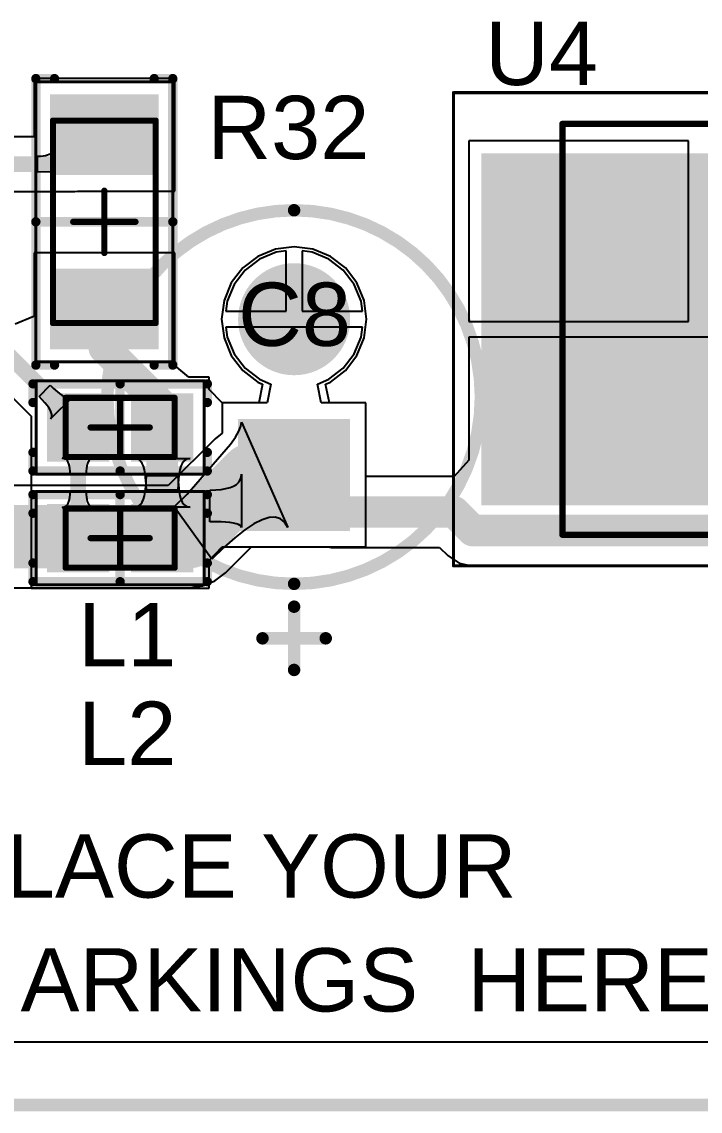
# Model space of a CAD drawing. Header units: inches. Extents: x -0.14 to 3.29, y -0.08 to 7.88.
# Drawn here: x 0.718 to 1.147, y -0.004 to 0.685 of the extents above; entities that cross this region are included whole.
import ezdxf

# ---------------------------------------------------------------- set-up
doc = ezdxf.new("R2010")
doc.units = ezdxf.units.IN
doc.header["$MEASUREMENT"] = 0
for name, color, linetype in [('Board outline', 6, 'Continuous'), ('Bottom Layer', 5, 'Continuous'), ('Bottom Solder', 6, 'Continuous'), ('Multi-Layer', 9, 'Continuous'), ('Pad Holes', 156, 'Continuous'), ('PCBM Notes', 216, 'Continuous'), ('Top 3D Body', 56, 'Continuous'), ('Top Courtyard', 56, 'Continuous'), ('Top Layer', 1, 'Continuous'), ('Top Overlay', 2, 'Continuous'), ('Top Paste', 8, 'Continuous'), ('Top Solder', 216, 'Continuous')]:
    doc.layers.add(name, color=color, linetype=linetype)
doc.styles.add('Arial', font='', dxfattribs={"height": 0.2})
doc.styles.get('Arial').set_extended_font_data('Arial')

# ---------------------------------------------------------------- blocks, each defined once
blk = doc.blocks.new('FER_0603_1608_241')
at = {"layer": 'Top Layer'}
for points in [[(-0.04429, -0.01968), (-0.04429, 0.01969), (-0.00886, 0.01969), (-0.00886, -0.01968)], [(0.00886, -0.01968), (0.00886, 0.01969), (0.04429, 0.01969), (0.04429, -0.01968)]]:
    blk.add_hatch(color=1, dxfattribs=at).paths.add_polyline_path(points)
at = {"layer": 'Top Paste'}
for points in [[(-0.04429, -0.01968), (-0.04429, 0.01969), (-0.00886, 0.01969), (-0.00886, -0.01968)], [(0.00886, -0.01968), (0.00886, 0.01969), (0.04429, 0.01969), (0.04429, -0.01968)]]:
    blk.add_hatch(color=8, dxfattribs=at).paths.add_polyline_path(points)
at = {"layer": 'Top Solder'}
for points in [[(-0.04626, -0.02165), (-0.04626, 0.02165), (-0.00689, 0.02165), (-0.00689, -0.02165)], [(0.00689, -0.02165), (0.00689, 0.02165), (0.04626, 0.02165), (0.04626, -0.02165)]]:
    blk.add_hatch(color=216, dxfattribs=at).paths.add_polyline_path(points)
at = {"layer": 'Top 3D Body'}
for points in [[(-0.03445, 0.0187, 0.00394, 0.00394, 0), (0.03445, 0.0187, 0.00394, 0.00394, 0)], [(-0.03445, -0.0187, 0.00394, 0.00394, 0), (-0.03445, 0.0187, 0.00394, 0.00394, 0)], [(0.03445, -0.0187, 0.00394, 0.00394, 0), (0.03445, 0.0187, 0.00394, 0.00394, 0)], [(-0.03445, -0.0187, 0.00394, 0.00394, 0), (0.03445, -0.0187, 0.00394, 0.00394, 0)]]:
    blk.add_lwpolyline(points, format="xyseb", dxfattribs=at)
for points in [[(-0.03543, 0.0187, 0.00197, 0.00197, 1), (-0.03346, 0.0187, 0.00197, 0.00197, 1)], [(-0.03543, 0.0187, 0.00197, 0.00197, 1), (-0.03346, 0.0187, 0.00197, 0.00197, 1)], [(0.03346, 0.0187, 0.00197, 0.00197, 1), (0.03543, 0.0187, 0.00197, 0.00197, 1)], [(0.03346, 0.0187, 0.00197, 0.00197, 1), (0.03543, 0.0187, 0.00197, 0.00197, 1)], [(-0.03543, -0.0187, 0.00197, 0.00197, 1), (-0.03346, -0.0187, 0.00197, 0.00197, 1)], [(-0.03543, -0.0187, 0.00197, 0.00197, 1), (-0.03346, -0.0187, 0.00197, 0.00197, 1)], [(0.03346, -0.0187, 0.00197, 0.00197, 1), (0.03543, -0.0187, 0.00197, 0.00197, 1)], [(0.03346, -0.0187, 0.00197, 0.00197, 1), (0.03543, -0.0187, 0.00197, 0.00197, 1)]]:
    blk.add_lwpolyline(points, format="xyseb", close=True, dxfattribs=at)
at = {"layer": 'Top Courtyard'}
for points in [[(-0.05315, 0.02953, 0.00197, 0.00197, 0), (0.05315, 0.02953, 0.00197, 0.00197, 0)], [(-0.05315, -0.02953, 0.00197, 0.00197, 0), (-0.05315, 0.02953, 0.00197, 0.00197, 0)], [(0.05315, -0.02953, 0.00197, 0.00197, 0), (0.05315, 0.02953, 0.00197, 0.00197, 0)], [(0, -0.0187, 0.00394, 0.00394, 0), (0, 0.0187, 0.00394, 0.00394, 0)], [(-0.0187, 0, 0.00394, 0.00394, 0), (0.0187, 0, 0.00394, 0.00394, 0)], [(-0.05315, -0.02953, 0.00197, 0.00197, 0), (0.05315, -0.02953, 0.00197, 0.00197, 0)]]:
    blk.add_lwpolyline(points, format="xyseb", dxfattribs=at)
for points in [[(-0.05364, 0.02953, 0.000984, 0.000984, 1), (-0.05266, 0.02953, 0.000984, 0.000984, 1)], [(-0.05364, 0.02953, 0.000984, 0.000984, 1), (-0.05266, 0.02953, 0.000984, 0.000984, 1)], [(0.05266, 0.02953, 0.000984, 0.000984, 1), (0.05364, 0.02953, 0.000984, 0.000984, 1)], [(0.05266, 0.02953, 0.000984, 0.000984, 1), (0.05364, 0.02953, 0.000984, 0.000984, 1)], [(-0.00098, 0.0187, 0.00197, 0.00197, 1), (0.00098, 0.0187, 0.00197, 0.00197, 1)], [(-0.01968, 0, 0.00197, 0.00197, 1), (-0.01772, 0, 0.00197, 0.00197, 1)], [(0.01772, 0, 0.00197, 0.00197, 1), (0.01968, 0, 0.00197, 0.00197, 1)], [(-0.00098, -0.0187, 0.00197, 0.00197, 1), (0.00098, -0.0187, 0.00197, 0.00197, 1)], [(-0.05364, -0.02953, 0.000984, 0.000984, 1), (-0.05266, -0.02953, 0.000984, 0.000984, 1)], [(-0.05364, -0.02953, 0.000984, 0.000984, 1), (-0.05266, -0.02953, 0.000984, 0.000984, 1)], [(0.05266, -0.02953, 0.000984, 0.000984, 1), (0.05364, -0.02953, 0.000984, 0.000984, 1)], [(0.05266, -0.02953, 0.000984, 0.000984, 1), (0.05364, -0.02953, 0.000984, 0.000984, 1)]]:
    blk.add_lwpolyline(points, format="xyseb", close=True, dxfattribs=at)
at = {"layer": 'Top Overlay'}
for points in [[(-0.05512, 0.01575, 0.00591, 0.00591, 0), (-0.05512, 0.02756, 0.00591, 0.00591, 0)], [(-0.05512, 0.02756, 0.00591, 0.00591, 0), (0.05512, 0.02756, 0.00591, 0.00591, 0)], [(0, -0.02756, 0.00591, 0.00591, 0), (0, 0.02756, 0.00591, 0.00591, 0)], [(0.05512, 0.01575, 0.00591, 0.00591, 0), (0.05512, 0.02756, 0.00591, 0.00591, 0)], [(-0.05512, -0.02756, 0.00591, 0.00591, 0), (-0.05512, -0.01575, 0.00591, 0.00591, 0)], [(0.05512, -0.02756, 0.00591, 0.00591, 0), (0.05512, -0.01575, 0.00591, 0.00591, 0)], [(-0.05512, -0.02756, 0.00591, 0.00591, 0), (0.05512, -0.02756, 0.00591, 0.00591, 0)]]:
    blk.add_lwpolyline(points, format="xyseb", dxfattribs=at)
for points in [[(-0.05659, 0.02756, 0.00295, 0.00295, 1), (-0.05364, 0.02756, 0.00295, 0.00295, 1)], [(-0.05659, 0.02756, 0.00295, 0.00295, 1), (-0.05364, 0.02756, 0.00295, 0.00295, 1)], [(-0.00148, 0.02756, 0.00295, 0.00295, 1), (0.00148, 0.02756, 0.00295, 0.00295, 1)], [(0.05364, 0.02756, 0.00295, 0.00295, 1), (0.05659, 0.02756, 0.00295, 0.00295, 1)], [(0.05364, 0.02756, 0.00295, 0.00295, 1), (0.05659, 0.02756, 0.00295, 0.00295, 1)], [(-0.05659, 0.01575, 0.00295, 0.00295, 1), (-0.05364, 0.01575, 0.00295, 0.00295, 1)], [(0.05364, 0.01575, 0.00295, 0.00295, 1), (0.05659, 0.01575, 0.00295, 0.00295, 1)], [(-0.05659, -0.01575, 0.00295, 0.00295, 1), (-0.05364, -0.01575, 0.00295, 0.00295, 1)], [(0.05364, -0.01575, 0.00295, 0.00295, 1), (0.05659, -0.01575, 0.00295, 0.00295, 1)], [(-0.05659, -0.02756, 0.00295, 0.00295, 1), (-0.05364, -0.02756, 0.00295, 0.00295, 1)], [(-0.05659, -0.02756, 0.00295, 0.00295, 1), (-0.05364, -0.02756, 0.00295, 0.00295, 1)], [(-0.00148, -0.02756, 0.00295, 0.00295, 1), (0.00148, -0.02756, 0.00295, 0.00295, 1)], [(0.05364, -0.02756, 0.00295, 0.00295, 1), (0.05659, -0.02756, 0.00295, 0.00295, 1)], [(0.05364, -0.02756, 0.00295, 0.00295, 1), (0.05659, -0.02756, 0.00295, 0.00295, 1)]]:
    blk.add_lwpolyline(points, format="xyseb", close=True, dxfattribs=at)
blk = doc.blocks.new('4BDA507D_BB70_4009_B963_85AD90086B51_245')
at = {"layer": 'Top Layer'}
for points in [[(-0.21654, 0.07008), (-0.21654, 0.10945), (-0.12205, 0.10945), (-0.12205, 0.07008)], [(-0.05118, -0.10925), (-0.05118, 0.10925), (0.21653, 0.10925), (0.21653, -0.10925)], [(-0.21654, -0.10945), (-0.21654, -0.07008), (-0.12205, -0.07008), (-0.12205, -0.10945)]]:
    blk.add_hatch(color=1, dxfattribs=at).paths.add_polyline_path(points)
at = {"layer": 'Top Paste'}
for points in [[(-0.21654, 0.07008), (-0.21654, 0.10945), (-0.12205, 0.10945), (-0.12205, 0.07008)], [(-0.05118, -0.10925), (-0.05118, 0.10925), (0.21653, 0.10925), (0.21653, -0.10925)], [(-0.21654, -0.10945), (-0.21654, -0.07008), (-0.12205, -0.07008), (-0.12205, -0.10945)]]:
    blk.add_hatch(color=8, dxfattribs=at).paths.add_polyline_path(points)
at = {"layer": 'Top Solder'}
for points in [[(-0.2185, 0.06811), (-0.2185, 0.11142), (-0.12008, 0.11142), (-0.12008, 0.06811)], [(-0.05315, -0.11122), (-0.05315, 0.11122), (0.2185, 0.11122), (0.2185, -0.11122)], [(-0.2185, -0.11142), (-0.2185, -0.06811), (-0.12008, -0.06811), (-0.12008, -0.11142)]]:
    blk.add_hatch(color=216, dxfattribs=at).paths.add_polyline_path(points)
at = {"layer": 'Top 3D Body'}
for points in [[(0.16732, 0.12992, 0.00394, 0.00394, 0), (-0.07677, 0.12992, 0.00394, 0.00394, 0)], [(-0.07677, 0.12992, 0.00394, 0.00394, 0), (-0.07677, -0.12992, 0.00394, 0.00394, 0)], [(0.16732, 0.12992, 0.00394, 0.00394, 0), (0.16732, -0.12992, 0.00394, 0.00394, 0)], [(0.16732, -0.12992, 0.00394, 0.00394, 0), (-0.07677, -0.12992, 0.00394, 0.00394, 0)]]:
    blk.add_lwpolyline(points, format="xyseb", dxfattribs=at)
for points in [[(-0.07776, 0.12992, 0.00197, 0.00197, 1), (-0.07579, 0.12992, 0.00197, 0.00197, 1)], [(-0.07776, 0.12992, 0.00197, 0.00197, 1), (-0.07579, 0.12992, 0.00197, 0.00197, 1)], [(0.16634, 0.12992, 0.00197, 0.00197, 1), (0.16831, 0.12992, 0.00197, 0.00197, 1)], [(0.16634, 0.12992, 0.00197, 0.00197, 1), (0.16831, 0.12992, 0.00197, 0.00197, 1)], [(-0.07776, -0.12992, 0.00197, 0.00197, 1), (-0.07579, -0.12992, 0.00197, 0.00197, 1)], [(-0.07776, -0.12992, 0.00197, 0.00197, 1), (-0.07579, -0.12992, 0.00197, 0.00197, 1)], [(0.16634, -0.12992, 0.00197, 0.00197, 1), (0.16831, -0.12992, 0.00197, 0.00197, 1)], [(0.16634, -0.12992, 0.00197, 0.00197, 1), (0.16831, -0.12992, 0.00197, 0.00197, 1)]]:
    blk.add_lwpolyline(points, format="xyseb", close=True, dxfattribs=at)
at = {"layer": 'Top Courtyard'}
for points in [[(0.23622, 0.14961, 0.00197, 0.00197, 0), (-0.23622, 0.14961, 0.00197, 0.00197, 0)], [(-0.23622, 0.14961, 0.00197, 0.00197, 0), (-0.23622, -0.14961, 0.00197, 0.00197, 0)], [(0.23622, 0.14961, 0.00197, 0.00197, 0), (0.23622, -0.14961, 0.00197, 0.00197, 0)], [(0, 0.01968, 0.00394, 0.00394, 0), (0, -0.01969, 0.00394, 0.00394, 0)], [(0.01968, 0, 0.00394, 0.00394, 0), (-0.01969, 0, 0.00394, 0.00394, 0)], [(0.23622, -0.14961, 0.00197, 0.00197, 0), (-0.23622, -0.14961, 0.00197, 0.00197, 0)]]:
    blk.add_lwpolyline(points, format="xyseb", dxfattribs=at)
for points in [[(-0.23671, 0.14961, 0.000984, 0.000984, 1), (-0.23573, 0.14961, 0.000984, 0.000984, 1)], [(-0.23671, 0.14961, 0.000984, 0.000984, 1), (-0.23573, 0.14961, 0.000984, 0.000984, 1)], [(0.23573, 0.14961, 0.000984, 0.000984, 1), (0.23671, 0.14961, 0.000984, 0.000984, 1)], [(0.23573, 0.14961, 0.000984, 0.000984, 1), (0.23671, 0.14961, 0.000984, 0.000984, 1)], [(-0.00098, 0.01968, 0.00197, 0.00197, 1), (0.00098, 0.01968, 0.00197, 0.00197, 1)], [(-0.02067, 0, 0.00197, 0.00197, 1), (-0.0187, 0, 0.00197, 0.00197, 1)], [(0.0187, 0, 0.00197, 0.00197, 1), (0.02067, 0, 0.00197, 0.00197, 1)], [(-0.00098, -0.01969, 0.00197, 0.00197, 1), (0.00098, -0.01969, 0.00197, 0.00197, 1)], [(-0.23671, -0.14961, 0.000984, 0.000984, 1), (-0.23573, -0.14961, 0.000984, 0.000984, 1)], [(-0.23671, -0.14961, 0.000984, 0.000984, 1), (-0.23573, -0.14961, 0.000984, 0.000984, 1)], [(0.23573, -0.14961, 0.000984, 0.000984, 1), (0.23671, -0.14961, 0.000984, 0.000984, 1)], [(0.23573, -0.14961, 0.000984, 0.000984, 1), (0.23671, -0.14961, 0.000984, 0.000984, 1)]]:
    blk.add_lwpolyline(points, format="xyseb", close=True, dxfattribs=at)
at = {"layer": 'Top Overlay'}
for points in [[(-0.16437, 0.1311, 0.00984, 0.00984, 1), (-0.17421, 0.1311, 0.00984, 0.00984, 1)], [(-0.17667, 0.1311, 0.00492, 0.00492, 1), (-0.17175, 0.1311, 0.00492, 0.00492, 1)], [(-0.16683, 0.1311, 0.00492, 0.00492, 1), (-0.16191, 0.1311, 0.00492, 0.00492, 1)], [(-0.07874, 0.12992, 0.00394, 0.00394, 1), (-0.0748, 0.12992, 0.00394, 0.00394, 1)], [(-0.07874, 0.12992, 0.00394, 0.00394, 1), (-0.0748, 0.12992, 0.00394, 0.00394, 1)], [(-0.0689, 0.12992, 0.00394, 0.00394, 1), (-0.06496, 0.12992, 0.00394, 0.00394, 1)], [(-0.07874, -0.12992, 0.00394, 0.00394, 1), (-0.0748, -0.12992, 0.00394, 0.00394, 1)], [(-0.07874, -0.12992, 0.00394, 0.00394, 1), (-0.0748, -0.12992, 0.00394, 0.00394, 1)], [(-0.0689, -0.12992, 0.00394, 0.00394, 1), (-0.06496, -0.12992, 0.00394, 0.00394, 1)]]:
    blk.add_lwpolyline(points, format="xyseb", close=True, dxfattribs=at)
for points in [[(-0.07677, 0.12992, 0.00787, 0.00787, 0), (-0.07677, -0.12992, 0.00787, 0.00787, 0)], [(-0.06693, 0.12992, 0.00787, 0.00787, 0), (-0.07677, 0.12992, 0.00787, 0.00787, 0)], [(-0.06693, -0.12992, 0.00787, 0.00787, 0), (-0.07677, -0.12992, 0.00787, 0.00787, 0)]]:
    blk.add_lwpolyline(points, format="xyseb", dxfattribs=at)
blk = doc.blocks.new('RES_1206_3216_260')
at = {"layer": 'Top Layer'}
for points in [[(-0.07874, -0.03248), (-0.07874, 0.03248), (-0.03149, 0.03248), (-0.03149, -0.03248)], [(0.0315, -0.03248), (0.0315, 0.03248), (0.07874, 0.03248), (0.07874, -0.03248)]]:
    blk.add_hatch(color=1, dxfattribs=at).paths.add_polyline_path(points)
at = {"layer": 'Top Paste'}
for points in [[(-0.07874, -0.03248), (-0.07874, 0.03248), (-0.03149, 0.03248), (-0.03149, -0.03248)], [(0.0315, -0.03248), (0.0315, 0.03248), (0.07874, 0.03248), (0.07874, -0.03248)]]:
    blk.add_hatch(color=8, dxfattribs=at).paths.add_polyline_path(points)
at = {"layer": 'Top Solder'}
for points in [[(-0.08071, -0.03445), (-0.08071, 0.03445), (-0.02953, 0.03445), (-0.02953, -0.03445)], [(0.02953, -0.03445), (0.02953, 0.03445), (0.08071, 0.03445), (0.08071, -0.03445)]]:
    blk.add_hatch(color=216, dxfattribs=at).paths.add_polyline_path(points)
at = {"layer": 'Top 3D Body'}
for points in [[(0.06398, 0.03248, 0.00394, 0.00394, 0), (-0.06397, 0.03248, 0.00394, 0.00394, 0)], [(-0.06397, -0.03248, 0.00394, 0.00394, 0), (-0.06397, 0.03248, 0.00394, 0.00394, 0)], [(0.06398, -0.03248, 0.00394, 0.00394, 0), (0.06398, 0.03248, 0.00394, 0.00394, 0)], [(0.06398, -0.03248, 0.00394, 0.00394, 0), (-0.06397, -0.03248, 0.00394, 0.00394, 0)]]:
    blk.add_lwpolyline(points, format="xyseb", dxfattribs=at)
for points in [[(-0.06496, 0.03248, 0.00197, 0.00197, 1), (-0.06299, 0.03248, 0.00197, 0.00197, 1)], [(-0.06496, 0.03248, 0.00197, 0.00197, 1), (-0.06299, 0.03248, 0.00197, 0.00197, 1)], [(0.06299, 0.03248, 0.00197, 0.00197, 1), (0.06496, 0.03248, 0.00197, 0.00197, 1)], [(0.06299, 0.03248, 0.00197, 0.00197, 1), (0.06496, 0.03248, 0.00197, 0.00197, 1)], [(-0.06496, -0.03248, 0.00197, 0.00197, 1), (-0.06299, -0.03248, 0.00197, 0.00197, 1)], [(-0.06496, -0.03248, 0.00197, 0.00197, 1), (-0.06299, -0.03248, 0.00197, 0.00197, 1)], [(0.06299, -0.03248, 0.00197, 0.00197, 1), (0.06496, -0.03248, 0.00197, 0.00197, 1)], [(0.06299, -0.03248, 0.00197, 0.00197, 1), (0.06496, -0.03248, 0.00197, 0.00197, 1)]]:
    blk.add_lwpolyline(points, format="xyseb", close=True, dxfattribs=at)
at = {"layer": 'Top Courtyard'}
for points in [[(0.08858, 0.04331, 0.00197, 0.00197, 0), (-0.08858, 0.04331, 0.00197, 0.00197, 0)], [(-0.08858, -0.04331, 0.00197, 0.00197, 0), (-0.08858, 0.04331, 0.00197, 0.00197, 0)], [(0.08858, -0.04331, 0.00197, 0.00197, 0), (0.08858, 0.04331, 0.00197, 0.00197, 0)], [(0, -0.01969, 0.00394, 0.00394, 0), (0, 0.01969, 0.00394, 0.00394, 0)], [(0.01969, 0, 0.00394, 0.00394, 0), (-0.01968, 0, 0.00394, 0.00394, 0)], [(0.08858, -0.04331, 0.00197, 0.00197, 0), (-0.08858, -0.04331, 0.00197, 0.00197, 0)]]:
    blk.add_lwpolyline(points, format="xyseb", dxfattribs=at)
for points in [[(-0.08907, 0.04331, 0.000984, 0.000984, 1), (-0.08809, 0.04331, 0.000984, 0.000984, 1)], [(-0.08907, 0.04331, 0.000984, 0.000984, 1), (-0.08809, 0.04331, 0.000984, 0.000984, 1)], [(0.08809, 0.04331, 0.000984, 0.000984, 1), (0.08908, 0.04331, 0.000984, 0.000984, 1)], [(0.08809, 0.04331, 0.000984, 0.000984, 1), (0.08908, 0.04331, 0.000984, 0.000984, 1)], [(-0.00098, 0.01969, 0.00197, 0.00197, 1), (0.00099, 0.01969, 0.00197, 0.00197, 1)], [(-0.02067, 0, 0.00197, 0.00197, 1), (-0.0187, 0, 0.00197, 0.00197, 1)], [(0.0187, 0, 0.00197, 0.00197, 1), (0.02067, 0, 0.00197, 0.00197, 1)], [(-0.00098, -0.01969, 0.00197, 0.00197, 1), (0.00099, -0.01969, 0.00197, 0.00197, 1)], [(-0.08907, -0.04331, 0.000984, 0.000984, 1), (-0.08809, -0.04331, 0.000984, 0.000984, 1)], [(-0.08907, -0.04331, 0.000984, 0.000984, 1), (-0.08809, -0.04331, 0.000984, 0.000984, 1)], [(0.08809, -0.04331, 0.000984, 0.000984, 1), (0.08908, -0.04331, 0.000984, 0.000984, 1)], [(0.08809, -0.04331, 0.000984, 0.000984, 1), (0.08908, -0.04331, 0.000984, 0.000984, 1)]]:
    blk.add_lwpolyline(points, format="xyseb", close=True, dxfattribs=at)
at = {"layer": 'Top Overlay'}
for points in [[(0.09055, 0.04331, 0.00591, 0.00591, 0), (-0.09055, 0.04331, 0.00591, 0.00591, 0)], [(-0.09055, 0.0315, 0.00591, 0.00591, 0), (-0.09055, 0.04331, 0.00591, 0.00591, 0)], [(0, -0.04331, 0.00591, 0.00591, 0), (0, 0.04331, 0.00591, 0.00591, 0)], [(0.09055, 0.0315, 0.00591, 0.00591, 0), (0.09055, 0.04331, 0.00591, 0.00591, 0)], [(-0.09055, -0.04331, 0.00591, 0.00591, 0), (-0.09055, -0.0315, 0.00591, 0.00591, 0)], [(0.09055, -0.04331, 0.00591, 0.00591, 0), (0.09055, -0.0315, 0.00591, 0.00591, 0)], [(0.09055, -0.04331, 0.00591, 0.00591, 0), (-0.09055, -0.04331, 0.00591, 0.00591, 0)]]:
    blk.add_lwpolyline(points, format="xyseb", dxfattribs=at)
for points in [[(-0.09203, 0.04331, 0.00295, 0.00295, 1), (-0.08907, 0.04331, 0.00295, 0.00295, 1)], [(-0.09203, 0.04331, 0.00295, 0.00295, 1), (-0.08907, 0.04331, 0.00295, 0.00295, 1)], [(-0.00148, 0.04331, 0.00295, 0.00295, 1), (0.00148, 0.04331, 0.00295, 0.00295, 1)], [(0.08908, 0.04331, 0.00295, 0.00295, 1), (0.09203, 0.04331, 0.00295, 0.00295, 1)], [(0.08908, 0.04331, 0.00295, 0.00295, 1), (0.09203, 0.04331, 0.00295, 0.00295, 1)], [(-0.09203, 0.0315, 0.00295, 0.00295, 1), (-0.08907, 0.0315, 0.00295, 0.00295, 1)], [(0.08908, 0.0315, 0.00295, 0.00295, 1), (0.09203, 0.0315, 0.00295, 0.00295, 1)], [(-0.09203, -0.0315, 0.00295, 0.00295, 1), (-0.08907, -0.0315, 0.00295, 0.00295, 1)], [(0.08908, -0.0315, 0.00295, 0.00295, 1), (0.09203, -0.0315, 0.00295, 0.00295, 1)], [(-0.09203, -0.04331, 0.00295, 0.00295, 1), (-0.08907, -0.04331, 0.00295, 0.00295, 1)], [(-0.09203, -0.04331, 0.00295, 0.00295, 1), (-0.08907, -0.04331, 0.00295, 0.00295, 1)], [(-0.00148, -0.04331, 0.00295, 0.00295, 1), (0.00148, -0.04331, 0.00295, 0.00295, 1)], [(0.08908, -0.04331, 0.00295, 0.00295, 1), (0.09203, -0.04331, 0.00295, 0.00295, 1)], [(0.08908, -0.04331, 0.00295, 0.00295, 1), (0.09203, -0.04331, 0.00295, 0.00295, 1)]]:
    blk.add_lwpolyline(points, format="xyseb", close=True, dxfattribs=at)
blk = doc.blocks.new('FER_0603_1608_392')
at = {"layer": 'Top Layer'}
for points in [[(-0.04429, -0.01968), (-0.04429, 0.01969), (-0.00886, 0.01969), (-0.00886, -0.01968)], [(0.00886, -0.01968), (0.00886, 0.01969), (0.04429, 0.01969), (0.04429, -0.01968)]]:
    blk.add_hatch(color=1, dxfattribs=at).paths.add_polyline_path(points)
at = {"layer": 'Top Paste'}
for points in [[(-0.04429, -0.01968), (-0.04429, 0.01969), (-0.00886, 0.01969), (-0.00886, -0.01968)], [(0.00886, -0.01968), (0.00886, 0.01969), (0.04429, 0.01969), (0.04429, -0.01968)]]:
    blk.add_hatch(color=8, dxfattribs=at).paths.add_polyline_path(points)
at = {"layer": 'Top Solder'}
for points in [[(-0.04626, -0.02165), (-0.04626, 0.02165), (-0.00689, 0.02165), (-0.00689, -0.02165)], [(0.00689, -0.02165), (0.00689, 0.02165), (0.04626, 0.02165), (0.04626, -0.02165)]]:
    blk.add_hatch(color=216, dxfattribs=at).paths.add_polyline_path(points)
at = {"layer": 'Top 3D Body'}
for points in [[(-0.03445, 0.0187, 0.00394, 0.00394, 0), (0.03445, 0.0187, 0.00394, 0.00394, 0)], [(-0.03445, -0.0187, 0.00394, 0.00394, 0), (-0.03445, 0.0187, 0.00394, 0.00394, 0)], [(0.03445, -0.0187, 0.00394, 0.00394, 0), (0.03445, 0.0187, 0.00394, 0.00394, 0)], [(-0.03445, -0.0187, 0.00394, 0.00394, 0), (0.03445, -0.0187, 0.00394, 0.00394, 0)]]:
    blk.add_lwpolyline(points, format="xyseb", dxfattribs=at)
for points in [[(-0.03543, 0.0187, 0.00197, 0.00197, 1), (-0.03346, 0.0187, 0.00197, 0.00197, 1)], [(-0.03543, 0.0187, 0.00197, 0.00197, 1), (-0.03346, 0.0187, 0.00197, 0.00197, 1)], [(0.03347, 0.0187, 0.00197, 0.00197, 1), (0.03543, 0.0187, 0.00197, 0.00197, 1)], [(0.03347, 0.0187, 0.00197, 0.00197, 1), (0.03543, 0.0187, 0.00197, 0.00197, 1)], [(-0.03543, -0.0187, 0.00197, 0.00197, 1), (-0.03346, -0.0187, 0.00197, 0.00197, 1)], [(-0.03543, -0.0187, 0.00197, 0.00197, 1), (-0.03346, -0.0187, 0.00197, 0.00197, 1)], [(0.03347, -0.0187, 0.00197, 0.00197, 1), (0.03543, -0.0187, 0.00197, 0.00197, 1)], [(0.03347, -0.0187, 0.00197, 0.00197, 1), (0.03543, -0.0187, 0.00197, 0.00197, 1)]]:
    blk.add_lwpolyline(points, format="xyseb", close=True, dxfattribs=at)
at = {"layer": 'Top Courtyard'}
for points in [[(-0.05315, 0.02953, 0.00197, 0.00197, 0), (0.05315, 0.02953, 0.00197, 0.00197, 0)], [(-0.05315, -0.02953, 0.00197, 0.00197, 0), (-0.05315, 0.02953, 0.00197, 0.00197, 0)], [(0.05315, -0.02953, 0.00197, 0.00197, 0), (0.05315, 0.02953, 0.00197, 0.00197, 0)], [(0, -0.0187, 0.00394, 0.00394, 0), (0, 0.0187, 0.00394, 0.00394, 0)], [(-0.0187, 0, 0.00394, 0.00394, 0), (0.0187, 0, 0.00394, 0.00394, 0)], [(-0.05315, -0.02953, 0.00197, 0.00197, 0), (0.05315, -0.02953, 0.00197, 0.00197, 0)]]:
    blk.add_lwpolyline(points, format="xyseb", dxfattribs=at)
for points in [[(-0.05364, 0.02953, 0.000984, 0.000984, 1), (-0.05266, 0.02953, 0.000984, 0.000984, 1)], [(-0.05364, 0.02953, 0.000984, 0.000984, 1), (-0.05266, 0.02953, 0.000984, 0.000984, 1)], [(0.05266, 0.02953, 0.000984, 0.000984, 1), (0.05364, 0.02953, 0.000984, 0.000984, 1)], [(0.05266, 0.02953, 0.000984, 0.000984, 1), (0.05364, 0.02953, 0.000984, 0.000984, 1)], [(-0.00098, 0.0187, 0.00197, 0.00197, 1), (0.00098, 0.0187, 0.00197, 0.00197, 1)], [(-0.01968, 0, 0.00197, 0.00197, 1), (-0.01772, 0, 0.00197, 0.00197, 1)], [(0.01772, 0, 0.00197, 0.00197, 1), (0.01969, 0, 0.00197, 0.00197, 1)], [(-0.00098, -0.0187, 0.00197, 0.00197, 1), (0.00098, -0.0187, 0.00197, 0.00197, 1)], [(-0.05364, -0.02953, 0.000984, 0.000984, 1), (-0.05266, -0.02953, 0.000984, 0.000984, 1)], [(-0.05364, -0.02953, 0.000984, 0.000984, 1), (-0.05266, -0.02953, 0.000984, 0.000984, 1)], [(0.05266, -0.02953, 0.000984, 0.000984, 1), (0.05364, -0.02953, 0.000984, 0.000984, 1)], [(0.05266, -0.02953, 0.000984, 0.000984, 1), (0.05364, -0.02953, 0.000984, 0.000984, 1)]]:
    blk.add_lwpolyline(points, format="xyseb", close=True, dxfattribs=at)
at = {"layer": 'Top Overlay'}
for points in [[(-0.05512, 0.01575, 0.00591, 0.00591, 0), (-0.05512, 0.02756, 0.00591, 0.00591, 0)], [(-0.05512, 0.02756, 0.00591, 0.00591, 0), (0.05512, 0.02756, 0.00591, 0.00591, 0)], [(0, -0.02756, 0.00591, 0.00591, 0), (0, 0.02756, 0.00591, 0.00591, 0)], [(0.05512, 0.01575, 0.00591, 0.00591, 0), (0.05512, 0.02756, 0.00591, 0.00591, 0)], [(-0.05512, -0.02756, 0.00591, 0.00591, 0), (-0.05512, -0.01575, 0.00591, 0.00591, 0)], [(0.05512, -0.02756, 0.00591, 0.00591, 0), (0.05512, -0.01575, 0.00591, 0.00591, 0)], [(-0.05512, -0.02756, 0.00591, 0.00591, 0), (0.05512, -0.02756, 0.00591, 0.00591, 0)]]:
    blk.add_lwpolyline(points, format="xyseb", dxfattribs=at)
for points in [[(-0.05659, 0.02756, 0.00295, 0.00295, 1), (-0.05364, 0.02756, 0.00295, 0.00295, 1)], [(-0.05659, 0.02756, 0.00295, 0.00295, 1), (-0.05364, 0.02756, 0.00295, 0.00295, 1)], [(-0.00148, 0.02756, 0.00295, 0.00295, 1), (0.00148, 0.02756, 0.00295, 0.00295, 1)], [(0.05364, 0.02756, 0.00295, 0.00295, 1), (0.05659, 0.02756, 0.00295, 0.00295, 1)], [(0.05364, 0.02756, 0.00295, 0.00295, 1), (0.05659, 0.02756, 0.00295, 0.00295, 1)], [(-0.05659, 0.01575, 0.00295, 0.00295, 1), (-0.05364, 0.01575, 0.00295, 0.00295, 1)], [(0.05364, 0.01575, 0.00295, 0.00295, 1), (0.05659, 0.01575, 0.00295, 0.00295, 1)], [(-0.05659, -0.01575, 0.00295, 0.00295, 1), (-0.05364, -0.01575, 0.00295, 0.00295, 1)], [(0.05364, -0.01575, 0.00295, 0.00295, 1), (0.05659, -0.01575, 0.00295, 0.00295, 1)], [(-0.05659, -0.02756, 0.00295, 0.00295, 1), (-0.05364, -0.02756, 0.00295, 0.00295, 1)], [(-0.05659, -0.02756, 0.00295, 0.00295, 1), (-0.05364, -0.02756, 0.00295, 0.00295, 1)], [(-0.00148, -0.02756, 0.00295, 0.00295, 1), (0.00148, -0.02756, 0.00295, 0.00295, 1)], [(0.05364, -0.02756, 0.00295, 0.00295, 1), (0.05659, -0.02756, 0.00295, 0.00295, 1)], [(0.05364, -0.02756, 0.00295, 0.00295, 1), (0.05659, -0.02756, 0.00295, 0.00295, 1)]]:
    blk.add_lwpolyline(points, format="xyseb", close=True, dxfattribs=at)
blk = doc.blocks.new('3924B366_8672_45E9_B0BE_62DACC24E783_452')
at = {"layer": 'Bottom Layer'}
blk.add_hatch(color=5, dxfattribs=at).paths.add_polyline_path([(-0.03346, 0.03346), (0.03346, 0.03346), (0.03346, -0.03346), (-0.03346, -0.03346)])
h = blk.add_hatch(color=5, dxfattribs=at)
edge = h.paths.add_edge_path()
edge.add_arc((0.09843, 0), 0.03346, 0, 360)
at = {"layer": 'Bottom Solder'}
blk.add_hatch(color=6, dxfattribs=at).paths.add_polyline_path([(-0.03543, 0.03543), (0.03543, 0.03543), (0.03543, -0.03543), (-0.03543, -0.03543)])
h = blk.add_hatch(color=6, dxfattribs=at)
edge = h.paths.add_edge_path()
edge.add_arc((0.09843, 0), 0.03543, 0, 360)
at = {"layer": 'Multi-Layer'}
blk.add_hatch(color=9, dxfattribs=at).paths.add_polyline_path([(-0.03346, 0.03346), (0.03346, 0.03346), (0.03346, -0.03346), (-0.03346, -0.03346)])
h = blk.add_hatch(color=9, dxfattribs=at)
edge = h.paths.add_edge_path()
edge.add_arc((0.09843, 0), 0.03346, 0, 360)
at = {"layer": 'Pad Holes'}
h = blk.add_hatch(color=7, dxfattribs=at)
edge = h.paths.add_edge_path()
edge.add_arc((0, 0), 0.01673, 0, 360)
h = blk.add_hatch(color=7, dxfattribs=at)
edge = h.paths.add_edge_path()
edge.add_arc((0.09843, 0), 0.01673, 0, 360)
at = {"layer": 'Top Layer'}
blk.add_hatch(color=1, dxfattribs=at).paths.add_polyline_path([(-0.03346, 0.03346), (0.03346, 0.03346), (0.03346, -0.03346), (-0.03346, -0.03346)])
h = blk.add_hatch(color=1, dxfattribs=at)
edge = h.paths.add_edge_path()
edge.add_arc((0.09843, 0), 0.03346, 0, 360)
at = {"layer": 'Top Solder'}
blk.add_hatch(color=216, dxfattribs=at).paths.add_polyline_path([(-0.03543, 0.03543), (0.03543, 0.03543), (0.03543, -0.03543), (-0.03543, -0.03543)])
h = blk.add_hatch(color=216, dxfattribs=at)
edge = h.paths.add_edge_path()
edge.add_arc((0.09843, 0), 0.03543, 0, 360)
at = {"layer": 'Top Overlay'}
for points in [[(0.16732, 0, 0.00787, 0.00787, 1), (-0.0689, 0, 0.00787, 0.00787, 1)], [(-0.10532, 0.02, 0.00394, 0.00394, 1), (-0.10138, 0.02, 0.00394, 0.00394, 1)], [(-0.12532, 0, 0.00394, 0.00394, 1), (-0.12138, 0, 0.00394, 0.00394, 1)], [(-0.08532, 0, 0.00394, 0.00394, 1), (-0.08138, 0, 0.00394, 0.00394, 1)], [(-0.07087, 0, 0.00394, 0.00394, 1), (-0.06693, 0, 0.00394, 0.00394, 1)], [(0.16535, 0, 0.00394, 0.00394, 1), (0.16929, 0, 0.00394, 0.00394, 1)], [(-0.10532, -0.02, 0.00394, 0.00394, 1), (-0.10138, -0.02, 0.00394, 0.00394, 1)]]:
    blk.add_lwpolyline(points, format="xyseb", close=True, dxfattribs=at)
for points in [[(-0.10335, 0.02, 0.00787, 0.00787, 0), (-0.10335, -0.02, 0.00787, 0.00787, 0)], [(-0.12335, 0, 0.00787, 0.00787, 0), (-0.08335, 0, 0.00787, 0.00787, 0)]]:
    blk.add_lwpolyline(points, format="xyseb", dxfattribs=at)

msp = doc.modelspace()

# ---------------------------------------------------------------- linework, layer by layer
at = {"layer": 'Board outline'}
msp.add_lwpolyline([(0.11811, 0, 0.00787, 0.00787, 0), (3.0315, 0, 0.00787, 0.00787, 0)], format="xyseb", dxfattribs=at)
at = {"layer": 'Bottom Layer'}
for p, q in [((0.87813, 0.54114), (0.86707, 0.53656)), ((0.89, 0.54271), (0.87813, 0.54114)), ((0.90187, 0.54114), (0.89, 0.54271)), ((0.91293, 0.53656), (0.90187, 0.54114)), ((0.86707, 0.53656), (0.85757, 0.52928)), ((0.92243, 0.52928), (0.91293, 0.53656)), ((0.85757, 0.52928), (0.85029, 0.51978)), ((0.92971, 0.51978), (0.92243, 0.52928)), ((0.85029, 0.51978), (0.84571, 0.50872)), ((0.93429, 0.50872), (0.92971, 0.51978)), ((0.84571, 0.50872), (0.84414, 0.49685)), ((0.93586, 0.49685), (0.93429, 0.50872)), ((0.84414, 0.49685), (0.84571, 0.48498)), ((0.93429, 0.48498), (0.93586, 0.49685)), ((0.84571, 0.48498), (0.85029, 0.47392)), ((0.92971, 0.47392), (0.93429, 0.48498)), ((0.85029, 0.47392), (0.85757, 0.46442)), ((0.92243, 0.46442), (0.92971, 0.47392)), ((0.85757, 0.46442), (0.86707, 0.45714)), ((0.91293, 0.45714), (0.92243, 0.46442)), ((0.86707, 0.45714), (0.87008, 0.45589)), ((0.87008, 0.45589), (0.8677, 0.44389)), ((0.90992, 0.45589), (0.91293, 0.45714)), ((0.9123, 0.44389), (0.90992, 0.45589)), ((0.8677, 0.44389), (0.84454, 0.44389)), ((0.84454, 0.44389), (0.84454, 0.42473)), ((0.93546, 0.44389), (0.9123, 0.44389)), ((0.93546, 0.35296), (0.93546, 0.44389)), ((0.85496, 0.42603), (0.85623, 0.42921)), ((0.85623, 0.42921), (0.85666, 0.43177)), ((0.85666, 0.43177), (0.88605, 0.3652)), ((0.84, 0.42125), (0.8104, 0.39165)), ((0.84454, 0.42473), (0.84, 0.42125)), ((0.84987, 0.4178), (0.85284, 0.42223)), ((0.85284, 0.42223), (0.85496, 0.42603)), ((0.82229, 0.38629), (0.84987, 0.4178)), ((0.8104, 0.39165), (0.60179, 0.39165)), ((0.81423, 0.37812), (0.82229, 0.38629)), ((0.83791, 0.34523), (0.81423, 0.37812)), ((0.86458, 0.36739), (0.85884, 0.36362)), ((0.8697, 0.36998), (0.86458, 0.36739)), ((0.8742, 0.37138), (0.8697, 0.36998)), ((0.87809, 0.37161), (0.8742, 0.37138)), ((0.88136, 0.37065), (0.87809, 0.37161)), ((0.88401, 0.36852), (0.88136, 0.37065)), ((0.88605, 0.3652), (0.88401, 0.36852)), ((0.85248, 0.35867), (0.8455, 0.35254)), ((0.85884, 0.36362), (0.85248, 0.35867)), ((0.8455, 0.35254), (0.83791, 0.34523)), ((0.84659, 0.33655), (0.863, 0.35296)), ((0.863, 0.35296), (0.93546, 0.35296)), ((0.83212, 0.32819), (0.83991, 0.33142)), ((0.83991, 0.33142), (0.84659, 0.33655)), ((0.3824, 0.32709), (0.82377, 0.32709)), ((0.82377, 0.32709), (0.83212, 0.32819)), ((2.93139, 0.03971), (0.21821, 0.03971))]:
    msp.add_line(p, q, dxfattribs=at)
for points in [[(0.82377, 0.35937, 0.04, 0.04, 0), (0.86282, 0.39843, 0.04, 0.04, 0)], [(0.86282, 0.39843, 0.04, 0.04, 0), (0.89, 0.39843, 0.04, 0.04, 0)], [(0.37705, 0.35937, 0.04, 0.04, 0), (0.82377, 0.35937, 0.04, 0.04, 0)]]:
    msp.add_lwpolyline(points, format="xyseb", dxfattribs=at)
for points in [[(0.85282, 0.39843, 0.02, 0.02, 1), (0.87282, 0.39843, 0.02, 0.02, 1)], [(0.85282, 0.39843, 0.02, 0.02, 1), (0.87282, 0.39843, 0.02, 0.02, 1)], [(0.88, 0.39843, 0.02, 0.02, 1), (0.9, 0.39843, 0.02, 0.02, 1)], [(0.81377, 0.35937, 0.02, 0.02, 1), (0.83377, 0.35937, 0.02, 0.02, 1)], [(0.81377, 0.35937, 0.02, 0.02, 1), (0.83377, 0.35937, 0.02, 0.02, 1)]]:
    msp.add_lwpolyline(points, format="xyseb", close=True, dxfattribs=at)
at = {"layer": 'Top Layer'}
for p, q in [((0.81448, 0.64916), (0.72552, 0.64916)), ((0.72552, 0.64916), (0.72552, 0.61225)), ((0.81448, 0.57792), (0.81448, 0.64916)), ((0.72552, 0.61225), (0.6365, 0.61225)), ((1.13931, 0.60972), (1.00045, 0.60972)), ((1.00045, 0.60972), (1.00045, 0.49547)), ((1.13931, 0.49547), (1.13931, 0.60972)), ((0.72764, 0.59992), (0.72956, 0.59997)), ((0.72764, 0.58992), (0.72764, 0.59992)), ((0.72956, 0.59997), (0.73127, 0.60012)), ((0.73127, 0.60012), (0.73278, 0.60037)), ((0.73278, 0.60037), (0.7341, 0.60072)), ((0.7341, 0.60072), (0.73521, 0.60117)), ((0.73521, 0.60117), (0.73612, 0.60172)), ((0.73612, 0.60172), (0.73683, 0.60237)), ((0.73683, 0.60237), (0.73734, 0.60312)), ((0.73734, 0.60312), (0.73765, 0.60397)), ((0.73776, 0.60492), (0.73764, 0.59004)), ((0.73765, 0.60397), (0.73776, 0.60492)), ((0.73764, 0.59004), (0.72764, 0.58992)), ((0.64368, 0.57759), (0.75138, 0.57759)), ((0.75138, 0.57759), (0.75305, 0.57792)), ((0.75305, 0.57792), (0.81448, 0.57792)), ((0.81448, 0.53893), (0.72552, 0.53893)), ((0.72552, 0.53893), (0.72552, 0.49894)), ((0.81448, 0.46768), (0.81448, 0.53893)), ((0.87865, 0.5392), (0.86808, 0.53482)), ((0.885, 0.54003), (0.87865, 0.5392)), ((0.885, 0.50185), (0.885, 0.54003)), ((0.90135, 0.5392), (0.895, 0.54003)), ((0.895, 0.54003), (0.895, 0.50185)), ((0.91192, 0.53482), (0.90135, 0.5392)), ((0.86808, 0.53482), (0.859, 0.52785)), ((0.921, 0.52785), (0.91192, 0.53482)), ((0.859, 0.52785), (0.85203, 0.51877)), ((0.92797, 0.51877), (0.921, 0.52785)), ((0.85203, 0.51877), (0.84765, 0.5082)), ((0.93235, 0.5082), (0.92797, 0.51877)), ((0.84765, 0.5082), (0.84682, 0.50185)), ((0.93318, 0.50185), (0.93235, 0.5082)), ((0.7248, 0.49828), (0.71352, 0.49363)), ((0.72552, 0.49894), (0.7248, 0.49828)), ((0.84682, 0.50185), (0.885, 0.50185)), ((0.895, 0.50185), (0.93318, 0.50185)), ((0.89, 0.49185), (0.84682, 0.49185)), ((0.84682, 0.49185), (0.84765, 0.4855)), ((0.93318, 0.49185), (0.89, 0.49185)), ((0.93235, 0.4855), (0.93318, 0.49185)), ((1.00045, 0.49547), (1.13931, 0.49547)), ((0.84765, 0.4855), (0.85203, 0.47493)), ((0.92797, 0.47493), (0.93235, 0.4855)), ((1.14431, 0.48547), (1.00045, 0.48547)), ((1.00045, 0.48547), (1.00045, 0.4078)), ((1.28816, 0.48547), (1.14431, 0.48547)), ((0.85203, 0.47493), (0.859, 0.46585)), ((0.921, 0.46585), (0.92797, 0.47493)), ((0.69765, 0.46165), (0.72371, 0.4356)), ((0.82334, 0.46011), (0.81448, 0.46768)), ((0.859, 0.46585), (0.86808, 0.45888)), ((0.91192, 0.45888), (0.921, 0.46585)), ((0.72876, 0.44799), (0.73583, 0.45506)), ((0.73583, 0.45506), (0.73789, 0.45307)), ((0.83629, 0.46011), (0.82334, 0.46011)), ((0.83629, 0.45248), (0.83629, 0.46011)), ((0.86808, 0.45888), (0.87531, 0.45589)), ((0.87531, 0.45589), (0.87292, 0.44389)), ((0.90469, 0.45589), (0.91192, 0.45888)), ((0.90708, 0.44389), (0.90469, 0.45589)), ((0.73246, 0.44401), (0.72876, 0.44799)), ((0.74997, 0.44787), (0.73595, 0.43385)), ((0.73789, 0.45307), (0.74158, 0.44993)), ((0.74158, 0.44993), (0.74321, 0.44879)), ((0.74321, 0.44879), (0.7447, 0.44793)), ((0.7447, 0.44793), (0.74604, 0.44735)), ((0.7492, 0.44732), (0.74997, 0.44787)), ((0.84454, 0.44389), (0.83629, 0.45248)), ((0.73389, 0.44224), (0.73246, 0.44401)), ((0.73503, 0.44061), (0.73389, 0.44224)), ((0.74604, 0.44735), (0.74724, 0.44706)), ((0.74724, 0.44706), (0.74829, 0.44705)), ((0.74829, 0.44705), (0.7492, 0.44732)), ((0.87292, 0.44389), (0.84454, 0.44389)), ((0.93546, 0.44389), (0.90708, 0.44389)), ((0.93546, 0.39739), (0.93546, 0.44389)), ((0.72371, 0.4356), (0.72371, 0.39674)), ((0.73589, 0.43912), (0.73503, 0.44061)), ((0.73647, 0.43778), (0.73589, 0.43912)), ((0.73595, 0.43385), (0.7365, 0.43462)), ((0.73676, 0.43658), (0.73647, 0.43778)), ((0.7365, 0.43462), (0.73677, 0.43553)), ((0.73677, 0.43553), (0.73676, 0.43658)), ((0.74438, 0.40888), (0.74343, 0.40898)), ((0.74343, 0.40898), (0.76343, 0.40898)), ((0.74523, 0.40858), (0.74438, 0.40888)), ((0.74598, 0.40807), (0.74523, 0.40858)), ((0.74663, 0.40736), (0.74598, 0.40807)), ((0.74718, 0.40645), (0.74663, 0.40736)), ((0.74763, 0.40534), (0.74718, 0.40645)), ((0.75968, 0.40645), (0.75923, 0.40534)), ((0.76023, 0.40736), (0.75968, 0.40645)), ((0.76088, 0.40807), (0.76023, 0.40736)), ((0.76163, 0.40858), (0.76088, 0.40807)), ((0.76248, 0.40888), (0.76163, 0.40858)), ((0.76343, 0.40898), (0.76248, 0.40888)), ((0.79042, 0.40866), (0.78898, 0.40886)), ((0.78898, 0.40886), (0.82417, 0.40886)), ((0.79042, 0.40866), (0.78898, 0.40886)), ((0.78898, 0.40886), (0.82417, 0.40886)), ((0.79171, 0.40806), (0.79042, 0.40866)), ((0.79171, 0.40806), (0.79042, 0.40866)), ((0.79285, 0.40706), (0.79171, 0.40806)), ((0.79285, 0.40706), (0.79171, 0.40806)), ((0.79384, 0.40566), (0.79285, 0.40706)), ((0.79384, 0.40566), (0.79285, 0.40706)), ((0.8203, 0.40706), (0.81931, 0.40566)), ((0.8203, 0.40706), (0.81931, 0.40566)), ((0.82144, 0.40806), (0.8203, 0.40706)), ((0.82144, 0.40806), (0.8203, 0.40706)), ((0.82273, 0.40866), (0.82144, 0.40806)), ((0.82273, 0.40866), (0.82144, 0.40806)), ((0.82417, 0.40886), (0.82273, 0.40866)), ((0.82417, 0.40886), (0.82273, 0.40866)), ((1.00045, 0.4078), (0.99125, 0.39739)), ((0.74798, 0.40402), (0.74763, 0.40534)), ((0.74823, 0.4025), (0.74798, 0.40402)), ((0.74838, 0.40078), (0.74823, 0.4025)), ((0.74843, 0.39886), (0.74838, 0.40078)), ((0.75848, 0.40078), (0.75843, 0.39886)), ((0.75863, 0.4025), (0.75848, 0.40078)), ((0.75888, 0.40402), (0.75863, 0.4025)), ((0.75923, 0.40534), (0.75888, 0.40402)), ((0.79468, 0.40386), (0.79384, 0.40566)), ((0.79468, 0.40386), (0.79384, 0.40566)), ((0.79536, 0.40166), (0.79468, 0.40386)), ((0.79536, 0.40166), (0.79468, 0.40386)), ((0.79589, 0.39906), (0.79536, 0.40166)), ((0.79589, 0.39906), (0.79536, 0.40166)), ((0.81779, 0.40166), (0.81726, 0.39906)), ((0.81779, 0.40166), (0.81726, 0.39906)), ((0.81847, 0.40386), (0.81779, 0.40166)), ((0.81847, 0.40386), (0.81779, 0.40166)), ((0.81931, 0.40566), (0.81847, 0.40386)), ((0.81931, 0.40566), (0.81847, 0.40386)), ((0.72371, 0.39674), (0.72371, 0.39674)), ((0.72371, 0.39674), (0.72371, 0.39011)), ((0.75843, 0.39886), (0.74843, 0.39886)), ((0.7965, 0.39266), (0.79589, 0.39906)), ((0.7965, 0.39266), (0.79589, 0.39906)), ((0.79627, 0.39079), (0.7965, 0.39419)), ((0.79627, 0.39079), (0.7965, 0.39419)), ((0.7965, 0.39419), (0.79658, 0.39799)), ((0.7965, 0.39419), (0.79657, 0.39799)), ((0.79658, 0.38886), (0.7965, 0.39266)), ((0.79657, 0.38886), (0.7965, 0.39266)), ((0.79657, 0.39799), (0.81657, 0.39799)), ((0.79658, 0.39799), (0.81658, 0.39799)), ((0.81657, 0.39799), (0.81665, 0.39419)), ((0.81665, 0.39266), (0.81657, 0.38886)), ((0.81658, 0.39799), (0.81665, 0.39419)), ((0.81665, 0.39266), (0.81658, 0.38886)), ((0.81688, 0.39606), (0.81665, 0.39266)), ((0.81688, 0.39606), (0.81665, 0.39266)), ((0.81665, 0.39419), (0.81726, 0.38779)), ((0.81665, 0.39419), (0.81726, 0.38779)), ((0.81726, 0.39906), (0.81688, 0.39606)), ((0.81726, 0.39906), (0.81688, 0.39606)), ((0.85354, 0.39242), (0.85495, 0.39372)), ((0.85495, 0.39372), (0.85596, 0.39522)), ((0.85596, 0.39522), (0.85657, 0.39692)), ((0.85657, 0.39692), (0.85678, 0.39882)), ((0.85678, 0.39882), (0.85666, 0.36508)), ((0.99125, 0.39739), (0.93546, 0.39739)), ((0.72371, 0.39011), (0.72371, 0.39011)), ((0.72371, 0.39011), (0.72371, 0.32674)), ((0.74823, 0.38435), (0.74838, 0.38607)), ((0.74838, 0.38607), (0.74843, 0.38799)), ((0.74843, 0.38799), (0.75843, 0.38799)), ((0.75843, 0.38799), (0.75848, 0.38607)), ((0.75848, 0.38607), (0.75863, 0.38435)), ((0.79536, 0.38519), (0.79589, 0.38779)), ((0.79536, 0.38519), (0.79589, 0.38779)), ((0.79589, 0.38779), (0.79627, 0.39079)), ((0.79589, 0.38779), (0.79627, 0.39079)), ((0.81657, 0.38886), (0.79657, 0.38886)), ((0.81658, 0.38886), (0.79658, 0.38886)), ((0.81726, 0.38779), (0.81779, 0.38519)), ((0.81726, 0.38779), (0.81779, 0.38519)), ((0.83666, 0.38882), (0.84047, 0.38892)), ((0.83666, 0.36882), (0.83666, 0.38882)), ((0.84047, 0.38892), (0.84389, 0.38922)), ((0.84389, 0.38922), (0.8469, 0.38972)), ((0.8469, 0.38972), (0.84952, 0.39042)), ((0.84952, 0.39042), (0.85173, 0.39132)), ((0.85173, 0.39132), (0.85354, 0.39242)), ((0.74598, 0.37878), (0.74663, 0.37949)), ((0.74663, 0.37949), (0.74718, 0.3804)), ((0.74718, 0.3804), (0.74763, 0.38151)), ((0.74763, 0.38151), (0.74798, 0.38283)), ((0.74798, 0.38283), (0.74823, 0.38435)), ((0.75863, 0.38435), (0.75888, 0.38283)), ((0.75888, 0.38283), (0.75923, 0.38151)), ((0.75923, 0.38151), (0.75968, 0.3804)), ((0.75968, 0.3804), (0.76023, 0.37949)), ((0.76023, 0.37949), (0.76088, 0.37878)), ((0.79171, 0.37879), (0.79285, 0.37979)), ((0.79171, 0.37879), (0.79285, 0.37979)), ((0.79285, 0.37979), (0.79384, 0.38119)), ((0.79285, 0.37979), (0.79384, 0.38119)), ((0.79384, 0.38119), (0.79468, 0.38299)), ((0.79384, 0.38119), (0.79467, 0.38299)), ((0.79467, 0.38299), (0.79536, 0.38519)), ((0.79468, 0.38299), (0.79536, 0.38519)), ((0.81779, 0.38519), (0.81847, 0.38299)), ((0.81779, 0.38519), (0.81847, 0.38299)), ((0.81847, 0.38299), (0.81931, 0.38119)), ((0.81847, 0.38299), (0.81931, 0.38119)), ((0.81931, 0.38119), (0.8203, 0.37979)), ((0.81931, 0.38119), (0.8203, 0.37979)), ((0.8203, 0.37979), (0.82144, 0.37879)), ((0.8203, 0.37979), (0.82144, 0.37879)), ((0.74343, 0.37787), (0.74438, 0.37797)), ((0.76343, 0.37787), (0.74343, 0.37787)), ((0.74438, 0.37797), (0.74523, 0.37828)), ((0.74523, 0.37828), (0.74598, 0.37878)), ((0.76088, 0.37878), (0.76163, 0.37828)), ((0.76163, 0.37828), (0.76248, 0.37797)), ((0.76248, 0.37797), (0.76343, 0.37787)), ((0.78898, 0.37799), (0.79042, 0.37819)), ((0.78898, 0.37799), (0.79042, 0.37819)), ((0.82417, 0.37799), (0.78898, 0.37799)), ((0.82417, 0.37799), (0.78898, 0.37799)), ((0.79042, 0.37819), (0.79171, 0.37879)), ((0.79042, 0.37819), (0.79171, 0.37879)), ((0.82144, 0.37879), (0.82273, 0.37819)), ((0.82144, 0.37879), (0.82273, 0.37819)), ((0.82273, 0.37819), (0.82417, 0.37799)), ((0.82273, 0.37819), (0.82417, 0.37799)), ((0.84386, 0.36867), (0.83666, 0.36882)), ((0.84946, 0.36822), (0.84386, 0.36867)), ((0.85166, 0.36788), (0.84946, 0.36822)), ((0.85346, 0.36747), (0.85166, 0.36788)), ((0.85486, 0.36699), (0.85346, 0.36747)), ((0.85586, 0.36643), (0.85486, 0.36699)), ((0.85646, 0.36579), (0.85586, 0.36643)), ((0.85666, 0.36508), (0.85646, 0.36579)), ((0.83629, 0.34438), (0.84454, 0.35296)), ((0.84454, 0.35296), (0.9113, 0.35296)), ((0.9113, 0.35296), (0.91346, 0.35253)), ((0.91346, 0.35253), (0.98196, 0.35253)), ((0.98196, 0.35253), (0.98713, 0.34736)), ((0.98713, 0.34736), (0.99441, 0.3425)), ((0.83629, 0.32674), (0.83629, 0.34438)), ((0.99441, 0.3425), (1.00299, 0.34079)), ((1.00299, 0.34079), (1.28562, 0.34079)), ((0.72371, 0.32674), (0.83629, 0.32674)), ((2.93604, 0.03971), (0.21356, 0.03971))]:
    msp.add_line(p, q, dxfattribs=at)
for points in [[(0.75138, 0.59492, 0.01, 0.01, 0), (0.77, 0.61354, 0.01, 0.01, 0)], [(0.6365, 0.59492, 0.01, 0.01, 0), (0.75138, 0.59492, 0.01, 0.01, 0)], [(0.77, 0.47868, 0.02, 0.02, 0), (0.77, 0.50331, 0.02, 0.02, 0)], [(0.70483, 0.47898, 0.01, 0.01, 0), (0.75343, 0.43039, 0.01, 0.01, 0)], [(0.77, 0.47868, 0.02, 0.02, 0), (0.80319, 0.4455, 0.02, 0.02, 0)], [(0.80319, 0.4455, 0.02, 0.02, 0), (0.80657, 0.44211, 0.02, 0.02, 0)], [(0.80657, 0.42843, 0.02, 0.02, 0), (0.80657, 0.44211, 0.02, 0.02, 0)], [(0.75343, 0.42843, 0.01, 0.01, 0), (0.75343, 0.43039, 0.01, 0.01, 0)], [(0.80657, 0.42843, 0.02, 0.02, 0), (0.80658, 0.42843, 0.02, 0.02, 0)], [(0.80657, 0.36039, 0.02, 0.02, 0), (0.80657, 0.42843, 0.02, 0.02, 0)], [(0.80658, 0.3604, 0.02, 0.02, 0), (0.80658, 0.42843, 0.02, 0.02, 0)], [(0.75343, 0.35843, 0.01, 0.01, 0), (0.75343, 0.42843, 0.01, 0.01, 0)], [(0.87039, 0.37882, 0.02, 0.02, 0), (0.89, 0.39843, 0.02, 0.02, 0)], [(0.89, 0.39843, 0.02, 0.02, 0), (0.91346, 0.37496, 0.02, 0.02, 0)], [(0.80658, 0.3604, 0.02, 0.02, 0), (0.825, 0.37882, 0.02, 0.02, 0)], [(0.825, 0.37882, 0.02, 0.02, 0), (0.87039, 0.37882, 0.02, 0.02, 0)], [(0.91346, 0.37496, 0.02, 0.02, 0), (0.99125, 0.37496, 0.02, 0.02, 0)], [(0.99125, 0.37496, 0.02, 0.02, 0), (1.00299, 0.36322, 0.02, 0.02, 0)], [(1.00299, 0.36322, 0.02, 0.02, 0), (1.28562, 0.36322, 0.02, 0.02, 0)], [(0.80657, 0.36039, 0.02, 0.02, 0), (0.80658, 0.3604, 0.02, 0.02, 0)], [(0.80657, 0.35843, 0.02, 0.02, 0), (0.80657, 0.36039, 0.02, 0.02, 0)]]:
    msp.add_lwpolyline(points, format="xyseb", dxfattribs=at)
for points in [[(0.7675, 0.61354, 0.005, 0.005, 1), (0.7725, 0.61354, 0.005, 0.005, 1)], [(0.74888, 0.59492, 0.005, 0.005, 1), (0.75388, 0.59492, 0.005, 0.005, 1)], [(0.74888, 0.59492, 0.005, 0.005, 1), (0.75388, 0.59492, 0.005, 0.005, 1)], [(0.765, 0.50331, 0.01, 0.01, 1), (0.775, 0.50331, 0.01, 0.01, 1)], [(0.765, 0.47868, 0.01, 0.01, 1), (0.775, 0.47868, 0.01, 0.01, 1)], [(0.765, 0.47868, 0.01, 0.01, 1), (0.775, 0.47868, 0.01, 0.01, 1)], [(0.79819, 0.4455, 0.01, 0.01, 1), (0.80819, 0.4455, 0.01, 0.01, 1)], [(0.79819, 0.4455, 0.01, 0.01, 1), (0.80819, 0.4455, 0.01, 0.01, 1)], [(0.80157, 0.44211, 0.01, 0.01, 1), (0.81157, 0.44211, 0.01, 0.01, 1)], [(0.80157, 0.44211, 0.01, 0.01, 1), (0.81157, 0.44211, 0.01, 0.01, 1)], [(0.75093, 0.43039, 0.005, 0.005, 1), (0.75593, 0.43039, 0.005, 0.005, 1)], [(0.75093, 0.43039, 0.005, 0.005, 1), (0.75593, 0.43039, 0.005, 0.005, 1)], [(0.80157, 0.42843, 0.01, 0.01, 1), (0.81157, 0.42843, 0.01, 0.01, 1)], [(0.80157, 0.42843, 0.01, 0.01, 1), (0.81157, 0.42843, 0.01, 0.01, 1)], [(0.80157, 0.42843, 0.01, 0.01, 1), (0.81157, 0.42843, 0.01, 0.01, 1)], [(0.80158, 0.42843, 0.01, 0.01, 1), (0.81158, 0.42843, 0.01, 0.01, 1)], [(0.80158, 0.42843, 0.01, 0.01, 1), (0.81158, 0.42843, 0.01, 0.01, 1)], [(0.75093, 0.42843, 0.005, 0.005, 1), (0.75593, 0.42843, 0.005, 0.005, 1)], [(0.75093, 0.42843, 0.005, 0.005, 1), (0.75593, 0.42843, 0.005, 0.005, 1)], [(0.885, 0.39843, 0.01, 0.01, 1), (0.895, 0.39843, 0.01, 0.01, 1)], [(0.885, 0.39843, 0.01, 0.01, 1), (0.895, 0.39843, 0.01, 0.01, 1)], [(0.82, 0.37882, 0.01, 0.01, 1), (0.83, 0.37882, 0.01, 0.01, 1)], [(0.82, 0.37882, 0.01, 0.01, 1), (0.83, 0.37882, 0.01, 0.01, 1)], [(0.86539, 0.37882, 0.01, 0.01, 1), (0.87539, 0.37882, 0.01, 0.01, 1)], [(0.86539, 0.37882, 0.01, 0.01, 1), (0.87539, 0.37882, 0.01, 0.01, 1)], [(0.90846, 0.37496, 0.01, 0.01, 1), (0.91846, 0.37496, 0.01, 0.01, 1)], [(0.90846, 0.37496, 0.01, 0.01, 1), (0.91846, 0.37496, 0.01, 0.01, 1)], [(0.98625, 0.37496, 0.01, 0.01, 1), (0.99625, 0.37496, 0.01, 0.01, 1)], [(0.98625, 0.37496, 0.01, 0.01, 1), (0.99625, 0.37496, 0.01, 0.01, 1)], [(0.99799, 0.36322, 0.01, 0.01, 1), (1.00799, 0.36322, 0.01, 0.01, 1)], [(0.99799, 0.36322, 0.01, 0.01, 1), (1.00799, 0.36322, 0.01, 0.01, 1)], [(0.80157, 0.36039, 0.01, 0.01, 1), (0.81157, 0.36039, 0.01, 0.01, 1)], [(0.80157, 0.36039, 0.01, 0.01, 1), (0.81157, 0.36039, 0.01, 0.01, 1)], [(0.80157, 0.36039, 0.01, 0.01, 1), (0.81157, 0.36039, 0.01, 0.01, 1)], [(0.80157, 0.35843, 0.01, 0.01, 1), (0.81157, 0.35843, 0.01, 0.01, 1)], [(0.80158, 0.3604, 0.01, 0.01, 1), (0.81158, 0.3604, 0.01, 0.01, 1)], [(0.80158, 0.3604, 0.01, 0.01, 1), (0.81158, 0.3604, 0.01, 0.01, 1)], [(0.80158, 0.3604, 0.01, 0.01, 1), (0.81158, 0.3604, 0.01, 0.01, 1)], [(0.75093, 0.35843, 0.005, 0.005, 1), (0.75593, 0.35843, 0.005, 0.005, 1)]]:
    msp.add_lwpolyline(points, format="xyseb", close=True, dxfattribs=at)

# ---------------------------------------------------------------- block references
for name, p, rotation in [('RES_1206_3216_260', (0.77, 0.55843), 270), ('4BDA507D_BB70_4009_B963_85AD90086B51_245', (1.22698, 0.49047), 180), ('3924B366_8672_45E9_B0BE_62DACC24E783_452', (0.89, 0.39843), 90)]:
    msp.add_blockref(name, p, dxfattribs=dict(rotation=rotation))
for name, p in [('FER_0603_1608_392', (0.78, 0.42843)), ('FER_0603_1608_241', (0.78, 0.35843))]:
    msp.add_blockref(name, p)

# ---------------------------------------------------------------- texts
at = {"layer": 'PCBM Notes', "style": 'Arial'}
for s, p in [('PLACE YOUR', (0.67045, 0.13111)), ('MARKINGS  HERE', (0.67045, 0.05912))]:
    msp.add_text(s, height=0.04, rotation=360, dxfattribs=at).set_placement(p)
at = {"layer": 'Top Overlay', "style": 'Arial'}
for s, p in [('U4', (1.01076, 0.64493)), ('R32', (0.83512, 0.59811)), ('C8', (0.85457, 0.48)), ('L1', (0.75343, 0.2774)), ('L2', (0.75343, 0.21506))]:
    msp.add_text(s, height=0.04, dxfattribs=at).set_placement(p)

doc.saveas('drawing.dxf')
